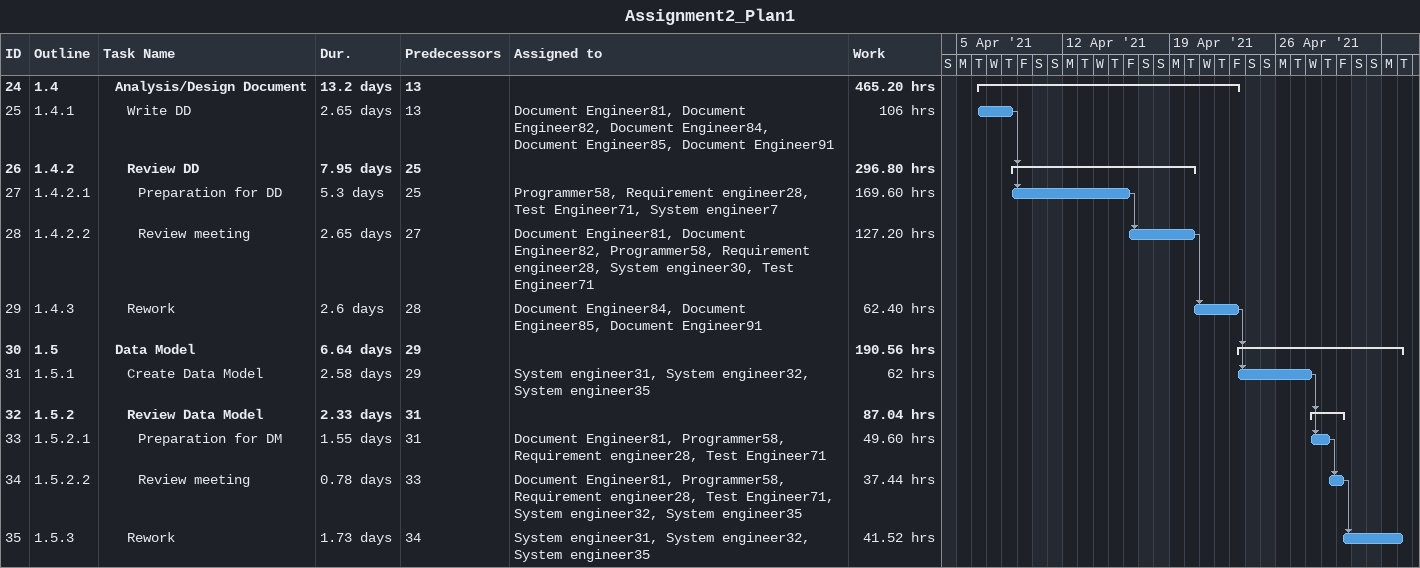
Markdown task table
Assignment2_Plan1

| ID | WBS | Task | Duration | Start | Finish | Predecessors | Resources | Work (h) |
|---|---|---|---|---|---|---|---|---|
| 24 | 1.4 | **Analysis/Design Document** | 13.2d | 2021-04-06 | 2021-04-23 | 13 |  | 465.20 |
| 25 | 1.4.1 | Write DD | 2.65d | 2021-04-06 | 2021-04-08 | 13 | Document Engineer81, Document Engineer82, Document Engineer84, Document Engineer85, Document Engineer91 | 106 |
| 26 | 1.4.2 | **Review DD** | 7.95d | 2021-04-08 | 2021-04-20 | 25 |  | 296.80 |
| 27 | 1.4.2.1 | Preparation for DD | 5.3d | 2021-04-08 | 2021-04-16 | 25 | Programmer58, Requirement engineer28, Test Engineer71, System engineer7 | 169.60 |
| 28 | 1.4.2.2 | Review meeting | 2.65d | 2021-04-16 | 2021-04-20 | 27 | Document Engineer81, Document Engineer82, Programmer58, Requirement engineer28, System engineer30, Test Engineer71 | 127.20 |
| 29 | 1.4.3 | Rework | 2.6d | 2021-04-20 | 2021-04-23 | 28 | Document Engineer84, Document Engineer85, Document Engineer91 | 62.40 |
| 30 | 1.5 | **Data Model** | 6.64d | 2021-04-23 | 2021-05-04 | 29 |  | 190.56 |
| 31 | 1.5.1 | Create Data Model | 2.58d | 2021-04-23 | 2021-04-28 | 29 | System engineer31, System engineer32, System engineer35 | 62 |
| 32 | 1.5.2 | **Review Data Model** | 2.33d | 2021-04-28 | 2021-04-30 | 31 |  | 87.04 |
| 33 | 1.5.2.1 | Preparation for DM | 1.55d | 2021-04-28 | 2021-04-29 | 31 | Document Engineer81, Programmer58, Requirement engineer28, Test Engineer71 | 49.60 |
| 34 | 1.5.2.2 | Review meeting | 0.78d | 2021-04-29 | 2021-04-30 | 33 | Document Engineer81, Programmer58, Requirement engineer28, Test Engineer71, System engineer32, System engineer35 | 37.44 |
| 35 | 1.5.3 | Rework | 1.73d | 2021-04-30 | 2021-05-04 | 34 | System engineer31, System engineer32, System engineer35 | 41.52 |
